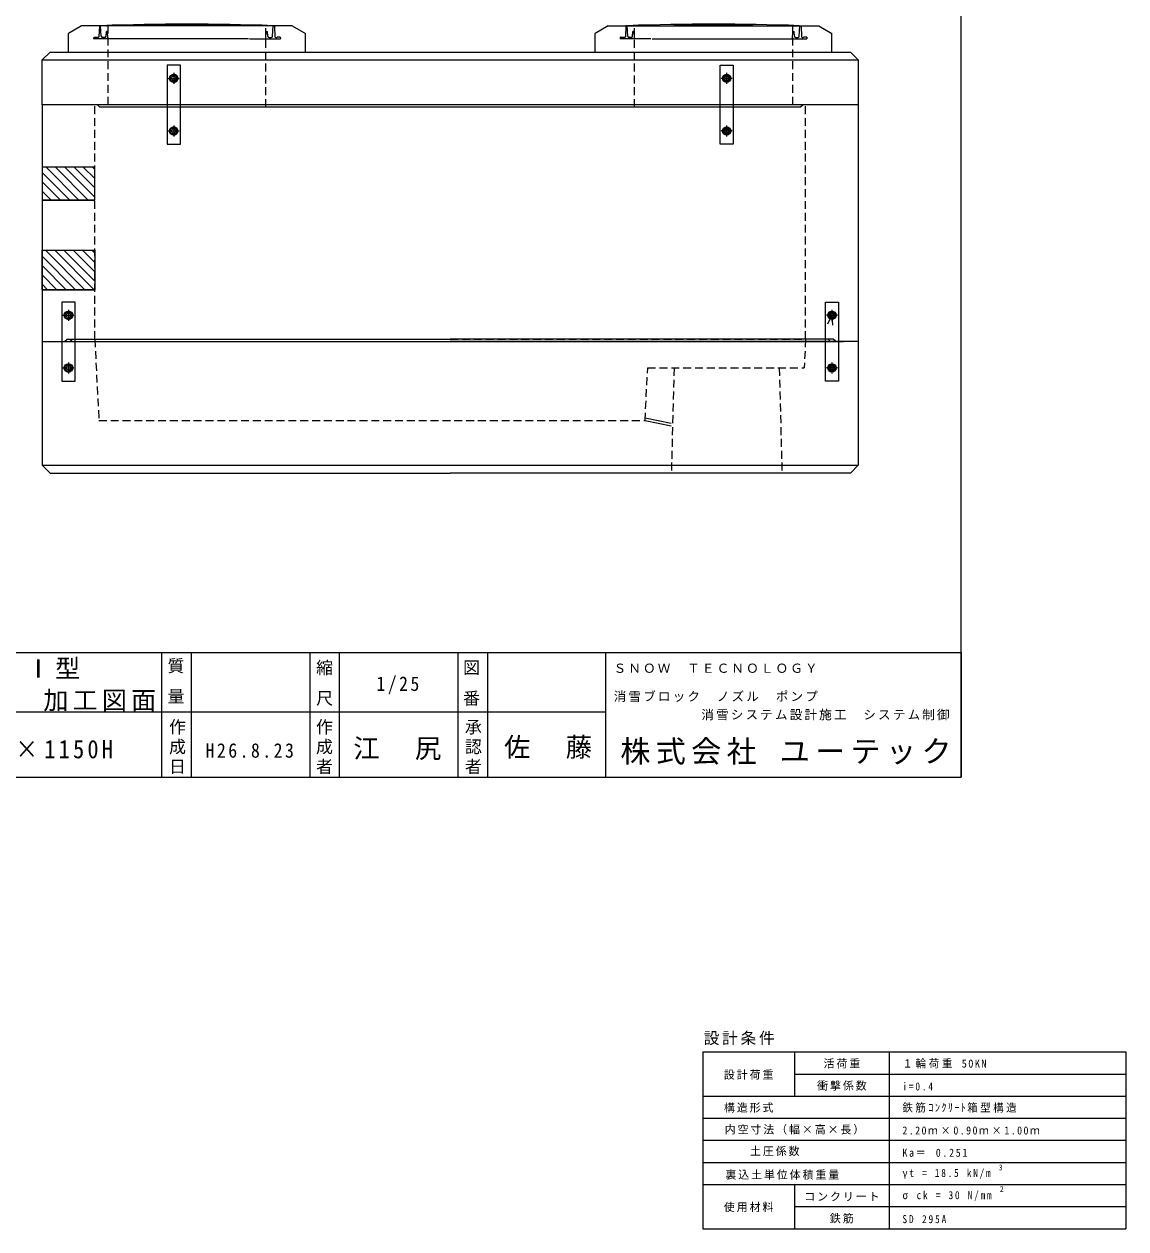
# Model space of a CAD drawing. Units: millimetres at full size, sheet at 1:25; details may follow other scales. Extents: x -16517 to 5598, y -6942 to 5880.
# Drawn here: x 1413 to 5598, y -5240 to -663 of the extents above; entities that cross this region are included whole.
import ezdxf
from ezdxf.enums import TextEntityAlignment as Align

# ---------------------------------------------------------------- set-up
doc = ezdxf.new("R2010")
doc.units = ezdxf.units.MM
doc.header["$LTSCALE"] = 25
doc.linetypes.add('CHAIN1', pattern=[8, 5, -1, 1, -1])
doc.linetypes.add('DASHED1', pattern=[1.8, 1.2, -0.6])
for name, color, linetype, lineweight in [('0-0_枠', 7, 'Continuous', 9), ('0-1_製品図', 4, 'Continuous', 9), ('0-3', 7, 'Continuous', 9), ('1-0', 7, 'Continuous', 9)]:
    doc.layers.add(name, color=color, linetype=linetype, lineweight=lineweight)
doc.styles.add('@ＭＳ ゴシック', font='')
doc.styles.add('ＭＳ ゴシック', font='')
doc.styles.get('@ＭＳ ゴシック').set_extended_font_data('@MS Gothic')
doc.styles.get('ＭＳ ゴシック').set_extended_font_data('MS Gothic')

msp = doc.modelspace()

# ---------------------------------------------------------------- linework, layer by layer
at = {"layer": '0-0_枠'}
for p, q in [((3991.35, -4567.47), (5598.3, -4567.47)), ((3991.35, -4567.47), (3991.35, -5239.96)), ((4339.54, -4567.47), (4339.54, -4735.59)), ((4699.67, -4567.47), (4699.67, -5239.96)), ((5598.3, -4567.47), (5598.3, -5239.96)), ((4339.54, -4652.03), (5598.3, -4652.03)), ((3991.35, -4735.59), (5538.3, -4735.59)), ((4339.54, -4735.59), (5598.3, -4735.59)), ((3991.35, -4819.15), (5598.3, -4819.15)), ((3991.35, -4902.72), (5598.3, -4902.72)), ((3991.35, -4988.27), (5598.3, -4988.27)), ((3991.35, -5071.84), (5598.3, -5071.84)), ((4339.54, -5071.84), (4339.54, -5239.96)), ((4339.54, -5155.4), (5598.3, -5155.4)), ((3991.35, -5239.96), (5598.3, -5239.96))]:
    msp.add_line(p, q, dxfattribs=at)
at = {"layer": '0-1_製品図', "color": 3}
for p, q in [((1631.88, -669.31), (1581.88, -699.31)), ((2431.88, -669.31), (1631.88, -669.31)), ((2431.88, -669.31), (2481.88, -699.31)), ((3631.88, -669.31), (3581.88, -699.31)), ((3631.88, -669.31), (4431.88, -669.31)), ((4431.88, -669.31), (4481.88, -699.31)), ((1581.88, -769.31), (1581.88, -699.31)), ((2481.88, -769.31), (2481.88, -699.31)), ((3581.88, -769.31), (3581.88, -699.31)), ((4481.88, -769.31), (4481.88, -699.31)), ((4551.88, -769.31), (4581.88, -799.31)), ((1481.88, -799.31), (4581.88, -799.31)), ((4581.88, -969.31), (1481.88, -969.31)), ((4371.88, -969.31), (1691.88, -969.31)), ((1481.88, -1869.31), (1566.88, -1869.31)), ((1481.88, -1869.31), (4525.58, -1869.31)), ((1586.88, -1869.31), (1596.88, -1860.31)), ((1596.88, -1860.31), (3031.88, -1860.31)), ((4381.88, -1860.31), (3031.88, -1860.31)), ((4476.88, -1869.31), (4466.88, -1860.31)), ((4581.88, -1869.31), (4496.88, -1869.31)), ((4581.88, -1869.31), (4581.88, -2339.31)), ((1481.88, -2339.31), (4581.88, -2339.31)), ((4551.88, -2369.31), (3031.88, -2369.31)), ((4581.88, -2339.31), (4551.88, -2369.31))]:
    msp.add_line(p, q, dxfattribs=at)
at = {"layer": '0-1_製品図'}
for p, q in [((1706.57, -709.15), (1703.88, -669.31)), ((2357.2, -709.15), (2359.88, -669.31)), ((3706.57, -709.15), (3703.88, -669.31)), ((4357.2, -709.15), (4359.88, -669.31)), ((1677.76, -713.17), (1676.88, -719.31)), ((2265.15, -719.31), (1676.88, -719.31)), ((1678.75, -712.31), (1688.88, -712.31)), ((1688.88, -712.31), (1690.88, -714.31)), ((1694.49, -714.31), (1690.88, -714.31)), ((1719.7, -713.81), (1711.56, -713.81)), ((1724.69, -709.13), (1725.88, -690.81)), ((1730.38, -690.81), (1725.88, -690.81)), ((1731.88, -719.31), (1730.38, -690.81)), ((2269.35, -719.31), (2386.88, -719.31)), ((2331.88, -719.31), (2333.38, -690.81)), ((2333.38, -690.81), (2337.88, -690.81)), ((2339.08, -709.13), (2337.88, -690.81)), ((2344.07, -713.81), (2352.21, -713.81)), ((2369.27, -714.31), (2372.88, -714.31)), ((2374.88, -712.31), (2372.88, -714.31)), ((2385.01, -712.31), (2374.88, -712.31)), ((2386, -713.17), (2386.88, -719.31)), ((3677.76, -713.17), (3676.88, -719.31)), ((3794.42, -719.31), (3676.88, -719.31)), ((3678.75, -712.31), (3688.88, -712.31)), ((3688.88, -712.31), (3690.88, -714.31)), ((3694.49, -714.31), (3690.88, -714.31)), ((3719.7, -713.81), (3711.56, -713.81)), ((3724.69, -709.13), (3725.88, -690.81)), ((3730.38, -690.81), (3725.88, -690.81)), ((3731.88, -719.31), (3730.38, -690.81)), ((3798.61, -719.31), (4386.88, -719.31)), ((4331.88, -719.31), (4333.38, -690.81)), ((4333.38, -690.81), (4337.88, -690.81)), ((4339.08, -709.13), (4337.88, -690.81)), ((4344.07, -713.81), (4352.21, -713.81)), ((4369.27, -714.31), (4372.88, -714.31)), ((4374.88, -712.31), (4372.88, -714.31)), ((4385.01, -712.31), (4374.88, -712.31)), ((4386, -713.17), (4386.88, -719.31))]:
    msp.add_line(p, q, dxfattribs=at)
at = {"layer": '0-1_製品図', "color": 3, "lineweight": 18}
for p, q in [((1726.38, -668.62), (1727.38, -670.59)), ((1726.38, -668.62), (1727.38, -670.59)), ((1812.89, -666.03), (1811.93, -668.13)), ((1812.89, -666.03), (1811.93, -668.13)), ((1882.87, -664.6), (1883.92, -666.65)), ((2180.89, -664.6), (2179.85, -666.65)), ((2250.87, -666.03), (2251.83, -668.13)), ((2337.38, -668.62), (2336.38, -670.59)), ((3726.38, -668.62), (3727.38, -670.59)), ((3812.89, -666.03), (3811.93, -668.13)), ((3882.87, -664.6), (3883.92, -666.65)), ((4180.89, -664.6), (4179.85, -666.65)), ((4250.87, -666.03), (4251.83, -668.13)), ((4250.87, -666.03), (4251.83, -668.13)), ((4337.38, -668.62), (4336.38, -670.59)), ((4337.38, -668.62), (4336.38, -670.59))]:
    msp.add_line(p, q, dxfattribs=at)
at = {"layer": '0-1_製品図', "color": 7, "linetype": 'DASHED1'}
for p, q in [((1731.88, -669.31), (1731.88, -978.31)), ((2331.88, -978.31), (2331.88, -669.31)), ((3731.88, -978.31), (3731.88, -669.31)), ((4331.88, -669.31), (4331.88, -978.31)), ((1681.88, -1860.31), (1681.88, -969.31)), ((4381.88, -1860.31), (4381.88, -969.31)), ((1681.88, -1860.31), (4381.88, -1860.31)), ((1681.88, -1860.31), (1697.33, -2169.31)), ((4381.88, -1860.31), (4376.43, -1969.31)), ((4496.88, -1869.31), (4486.88, -1860.31)), ((1697.33, -2169.31), (3771.88, -2169.31))]:
    msp.add_line(p, q, dxfattribs=at)
at = {"layer": '0-1_製品図', "linetype": 'CHAIN1'}
for p, q in [((1960.88, -869.31), (2002.88, -869.31)), ((1962.25, -869.31), (2001.52, -869.31)), ((1981.88, -848.31), (1981.88, -890.31)), ((1981.88, -849.67), (1981.88, -888.95)), ((4102.88, -869.31), (4060.88, -869.31)), ((4101.88, -869.31), (4061.88, -869.31)), ((4101.52, -869.31), (4062.25, -869.31)), ((4081.88, -848.31), (4081.88, -890.31)), ((4081.88, -849.31), (4081.88, -889.31)), ((4081.88, -849.67), (4081.88, -888.95)), ((1981.88, -1048.31), (1981.88, -1090.31)), ((1981.88, -1049.67), (1981.88, -1088.95)), ((4081.88, -1048.31), (4081.88, -1090.31)), ((4081.88, -1049.31), (4081.88, -1089.31)), ((4081.88, -1049.67), (4081.88, -1088.95)), ((1960.88, -1069.31), (2002.88, -1069.31)), ((1962.25, -1069.31), (2001.52, -1069.31)), ((4102.88, -1069.31), (4060.88, -1069.31)), ((4061.88, -1069.31), (4101.88, -1069.31)), ((4101.52, -1069.31), (4062.25, -1069.31)), ((1560.88, -1769.31), (1602.88, -1769.31)), ((1562.25, -1769.31), (1601.52, -1769.31)), ((1581.88, -1748.31), (1581.88, -1790.31)), ((1581.88, -1749.67), (1581.88, -1788.95)), ((4502.88, -1769.31), (4460.88, -1769.31)), ((4461.88, -1769.31), (4501.88, -1769.31)), ((4461.88, -1769.31), (4501.88, -1769.31)), ((4501.52, -1769.31), (4462.25, -1769.31)), ((4481.88, -1748.31), (4481.88, -1790.31)), ((4481.88, -1749.31), (4481.88, -1789.31)), ((4481.88, -1749.31), (4481.88, -1789.31)), ((4481.88, -1749.67), (4481.88, -1788.95)), ((1581.88, -1948.31), (1581.88, -1990.31)), ((1581.88, -1949.67), (1581.88, -1988.95)), ((4481.88, -1948.31), (4481.88, -1990.31)), ((4481.88, -1949.31), (4481.88, -1989.31)), ((4481.88, -1949.67), (4481.88, -1988.95)), ((1560.88, -1969.31), (1602.88, -1969.31)), ((1562.25, -1969.31), (1601.52, -1969.31)), ((4502.88, -1969.31), (4460.88, -1969.31)), ((4461.88, -1969.31), (4501.88, -1969.31)), ((4501.52, -1969.31), (4462.25, -1969.31))]:
    msp.add_line(p, q, dxfattribs=at)
at = {"layer": '0-1_製品図', "color": 7}
for p, q in [((1995.38, -861.51), (1981.88, -853.72)), ((1995.38, -877.1), (1995.38, -861.51)), ((4068.38, -861.51), (4081.88, -853.72)), ((4068.38, -877.1), (4068.38, -861.51)), ((1995.38, -1061.51), (1981.88, -1053.72)), ((1995.38, -1077.1), (1995.38, -1061.51)), ((4068.38, -1061.51), (4081.88, -1053.72)), ((4068.38, -1077.1), (4068.38, -1061.51)), ((1595.38, -1761.51), (1581.88, -1753.72)), ((1595.38, -1777.1), (1595.38, -1761.51)), ((4481.88, -1769.31), (4465.19, -1802.89)), ((4468.38, -1761.51), (4481.88, -1753.72)), ((4468.38, -1777.1), (4468.38, -1761.51)), ((4481.88, -1769.31), (4484.22, -1806.74)), ((1595.38, -1961.51), (1581.88, -1953.72)), ((1595.38, -1977.1), (1595.38, -1961.51)), ((4468.38, -1961.51), (4481.88, -1953.72)), ((4468.38, -1977.1), (4468.38, -1961.51)), ((3771.88, -2159.12), (3871.63, -2178.57)), ((3771.88, -2169.31), (3871.63, -2188.76))]:
    msp.add_line(p, q, dxfattribs=at)
at = {"layer": '0-1_製品図', "linetype": 'DASHED1'}
for p, q in [((3881.88, -1969.31), (3871.88, -2369.31)), ((4281.88, -1969.31), (4291.88, -2369.31))]:
    msp.add_line(p, q, dxfattribs=at)
at = {"layer": '0-1_製品図'}
for points in [[(1703.88, -669.31), (1699.36, -669.31), (1697.49, -711.44)], [(2359.88, -669.31), (2364.4, -669.31), (2366.27, -711.44)], [(3703.88, -669.31), (3699.36, -669.31), (3697.49, -711.44)], [(4359.88, -669.31), (4364.4, -669.31), (4366.27, -711.44)]]:
    msp.add_lwpolyline(points, dxfattribs=at)
at = {"layer": '0-1_製品図', "color": 3}
for points in [[(1481.88, -799.31), (1511.88, -769.31), (4551.88, -769.31)], [(4581.88, -799.31), (4581.88, -969.31), (4371.88, -969.31), (4362.88, -978.31), (1700.88, -978.31), (1691.88, -969.31), (1481.88, -969.31), (1481.88, -799.31)], [(1481.88, -969.31), (1481.88, -1869.31), (3031.88, -1869.31)], [(4581.88, -969.31), (4581.88, -1869.31), (3031.88, -1869.31)], [(1481.88, -1869.31), (1481.88, -2339.31), (1511.88, -2369.31), (3031.88, -2369.31)], [(4581.88, -1869.31), (4476.88, -1869.31), (4466.88, -1860.31), (4381.88, -1860.31)]]:
    msp.add_lwpolyline(points, dxfattribs=at)
at = {"layer": '0-1_製品図', "color": 7}
for points in [[(2006.88, -819.31), (1956.88, -819.31), (1956.88, -1119.31), (2006.88, -1119.31)], [(4056.88, -819.31), (4106.88, -819.31), (4106.88, -1119.31), (4056.88, -1119.31)], [(1606.88, -1719.31), (1556.88, -1719.31), (1556.88, -2019.31), (1606.88, -2019.31)], [(4456.88, -1719.31), (4506.88, -1719.31), (4506.88, -2019.31), (4456.88, -2019.31)]]:
    msp.add_lwpolyline(points, close=True, dxfattribs=at)
for points in [[(1981.88, -853.72), (1968.38, -861.51), (1968.38, -877.1), (1981.88, -884.9), (1995.38, -877.1)], [(4081.88, -853.72), (4095.38, -861.51), (4095.38, -877.1), (4081.88, -884.9), (4068.38, -877.1)], [(1981.88, -1053.72), (1968.38, -1061.51), (1968.38, -1077.1), (1981.88, -1084.9), (1995.38, -1077.1)], [(4081.88, -1053.72), (4095.38, -1061.51), (4095.38, -1077.1), (4081.88, -1084.9), (4068.38, -1077.1)], [(1581.88, -1753.72), (1568.38, -1761.51), (1568.38, -1777.1), (1581.88, -1784.9), (1595.38, -1777.1)], [(4481.88, -1753.72), (4495.38, -1761.51), (4495.38, -1777.1), (4481.88, -1784.9), (4468.38, -1777.1)], [(1581.88, -1953.72), (1568.38, -1961.51), (1568.38, -1977.1), (1581.88, -1984.9), (1595.38, -1977.1)], [(4481.88, -1953.72), (4495.38, -1961.51), (4495.38, -1977.1), (4481.88, -1984.9), (4468.38, -1977.1)]]:
    msp.add_lwpolyline(points, dxfattribs=at)
at = {"layer": '0-1_製品図', "color": 7, "linetype": 'DASHED1'}
for points in [[(1566.88, -1869.31), (1576.88, -1860.31), (1681.88, -1860.31)], [(4496.88, -1869.31), (4486.88, -1860.31), (4381.88, -1860.31)], [(3771.88, -2169.31), (3781.88, -1969.31), (4376.43, -1969.31)]]:
    msp.add_lwpolyline(points, dxfattribs=at)
at = {"layer": '0-1_製品図', "color": 7}
for centre, radius in [((1981.88, -869.31), 16), ((1981.88, -869.31), 16), ((1981.88, -869.31), 13.5), ((1981.88, -869.31), 8.5), ((4081.88, -869.31), 16), ((4081.88, -869.31), 16), ((4081.88, -869.31), 13.5), ((4081.88, -869.31), 10), ((4081.88, -869.31), 8.5), ((1981.88, -1069.31), 16), ((1981.88, -1069.31), 16), ((1981.88, -1069.31), 13.5), ((1981.88, -1069.31), 8.5), ((4081.88, -1069.31), 16), ((4081.88, -1069.31), 16), ((4081.88, -1069.31), 13.5), ((4081.88, -1069.31), 10), ((4081.88, -1069.31), 8.5), ((1581.88, -1769.31), 16), ((1581.88, -1769.31), 16), ((1581.88, -1769.31), 13.5), ((1581.88, -1769.31), 8.5), ((4481.88, -1769.31), 16), ((4481.88, -1769.31), 16), ((4481.88, -1769.31), 13.5), ((4481.88, -1769.31), 10), ((4481.88, -1769.31), 10), ((4481.88, -1769.31), 8.5), ((1581.88, -1969.31), 16), ((1581.88, -1969.31), 16), ((1581.88, -1969.31), 13.5), ((1581.88, -1969.31), 8.5), ((4481.88, -1969.31), 16), ((4481.88, -1969.31), 16), ((4481.88, -1969.31), 13.5), ((4481.88, -1969.31), 10), ((4481.88, -1969.31), 8.5)]:
    msp.add_circle(centre, radius, dxfattribs=at)
at = {"layer": '0-1_製品図'}
for centre in [(4081.88, -869.31), (4081.88, -1069.31), (4481.88, -1769.31), (4481.88, -1769.31), (4481.88, -1969.31)]:
    msp.add_circle(centre, 8, dxfattribs=at)
at = {"layer": '0-1_製品図', "color": 3, "lineweight": 18}
for centre, radius, start, end in [((2031.88, -9663.44), 9000, 87.93054, 92.06946), ((2031.88, -9663.44), 8998, 91.4007, 91.9393), ((2031.88, -9663.44), 8998, 91.4007, 91.9393), ((2031.88, -9663.44), 8998, 89.05777, 90.94223), ((2031.88, -9663.44), 8998, 88.0607, 88.5993), ((4031.88, -9663.44), 9000, 87.93054, 92.06946), ((4031.88, -9663.44), 8998, 91.4007, 91.9393), ((4031.88, -9663.44), 8998, 89.05777, 90.94223), ((4031.88, -9663.44), 8998, 88.0607, 88.5993), ((4031.88, -9663.44), 8998, 88.0607, 88.5993)]:
    msp.add_arc(centre, radius, start, end, dxfattribs=at)
at = {"layer": '0-1_製品図'}
for centre, radius, start, end in [((1678.75, -713.31), 1, 90, 171.86945), ((1694.49, -711.31), 3, 270, 357.45486), ((1711.56, -708.81), 5, 183.8567, 270), ((1719.7, -708.81), 5, 270, 356.26851), ((2344.07, -708.81), 5, 183.73149, 270), ((2352.21, -708.81), 5, 270, 356.1433), ((2369.27, -711.31), 3, 182.54514, 270), ((2385.01, -713.31), 1, 8.13055, 90), ((3678.75, -713.31), 1, 90, 171.86945), ((3694.49, -711.31), 3, 270, 357.45486), ((3711.56, -708.81), 5, 183.8567, 270), ((3719.7, -708.81), 5, 270, 356.26851), ((4344.07, -708.81), 5, 183.73149, 270), ((4352.21, -708.81), 5, 270, 356.1433), ((4369.27, -711.31), 3, 182.54514, 270), ((4385.01, -713.31), 1, 8.13055, 90)]:
    msp.add_arc(centre, radius, start, end, dxfattribs=at)
at = {"layer": '0-3'}
for p, q in [((1681.88, -1206.81), (1481.88, -1206.81)), ((1681.88, -1206.81), (1481.88, -1206.81)), ((1481.88, -1206.81), (1481.88, -1331.81)), ((1586.55, -1331.81), (1481.88, -1227.14)), ((1621.9, -1331.81), (1496.9, -1206.81)), ((1657.26, -1331.81), (1532.26, -1206.81)), ((1681.88, -1321.08), (1567.61, -1206.81)), ((1681.88, -1285.72), (1602.97, -1206.81)), ((1681.88, -1250.37), (1638.32, -1206.81)), ((1681.88, -1215.01), (1673.68, -1206.81)), ((1681.88, -1331.81), (1681.88, -1206.81)), ((1551.19, -1331.81), (1481.88, -1262.5)), ((1515.84, -1331.81), (1481.88, -1297.85)), ((1681.88, -1331.81), (1481.88, -1331.81)), ((1481.88, -1331.81), (1681.88, -1331.81)), ((1481.88, -1672.31), (1481.88, -1522.31)), ((1481.88, -1522.31), (1681.88, -1522.31)), ((1608.85, -1672.31), (1481.88, -1545.34)), ((1644.2, -1672.31), (1494.2, -1522.31)), ((1679.56, -1672.31), (1529.56, -1522.31)), ((1681.88, -1639.28), (1564.92, -1522.31)), ((1681.88, -1603.92), (1600.27, -1522.31)), ((1681.88, -1568.57), (1635.63, -1522.31)), ((1681.88, -1533.21), (1670.98, -1522.31)), ((1681.88, -1522.31), (1681.88, -1672.31)), ((1573.49, -1672.31), (1481.88, -1580.7)), ((1538.14, -1672.31), (1481.88, -1616.05)), ((1502.78, -1672.31), (1481.88, -1651.41)), ((1481.88, -1672.31), (1681.88, -1672.31)), ((1681.88, -1672.31), (1481.88, -1672.31))]:
    msp.add_line(p, q, dxfattribs=at)
at = {"layer": '1-0', "color": 5}
for p, q in [((4973.06, -3523.32), (4973.06, 3523.32)), ((-4973.06, -3523.32), (4973.06, -3523.32))]:
    msp.add_line(p, q, dxfattribs=at)
at = {"layer": '1-0', "color": 2}
for p, q in [((460.56, -3050.82), (4973.06, -3050.82)), ((1935.56, -3050.82), (1935.56, -3523.32)), ((2048.06, -3050.82), (2048.06, -3523.32)), ((2498.06, -3050.82), (2498.06, -3523.32)), ((2610.56, -3050.82), (2610.56, -3523.32)), ((3060.56, -3050.82), (3060.56, -3523.32)), ((3173.06, -3050.82), (3173.06, -3523.32)), ((3623.06, -3523.32), (3623.06, -3050.82)), ((4973.06, -3050.82), (4973.06, -3523.32)), ((573.06, -3275.82), (1935.56, -3275.82)), ((1935.56, -3275.82), (3623.06, -3275.82)), ((585.56, -3523.32), (4973.06, -3523.32))]:
    msp.add_line(p, q, dxfattribs=at)

# ---------------------------------------------------------------- texts
at = {"layer": '0-0_枠', "style": 'ＭＳ ゴシック', "width": 0.8}
for s, p in [('3', (5115.82, -5024.1)), ('2', (5119.82, -5105.71))]:
    msp.add_text(s, height=21.88, dxfattribs=at).set_placement(p, align=Align.BOTTOM_LEFT)
at = {"layer": '0-0_枠', "attachment_point": 7, "style": 'ＭＳ ゴシック'}
for s, insert, char_height in [('\\T1.17;設計条件', (3994.8, -4541.77), 43.76), ('\\T1.17;活荷重', (4449.83, -4630.64), 30.63), ('\\T1.26;\\W0.95;１輪荷重\\~50KN\\~', (4749.51, -4630.64), 30.63), ('\\T1.17;設計荷重', (4071.23, -4672.92), 30.63), ('\\T1.17;衝撃係数', (4425.38, -4714.7), 30.63), ('\\T1.39;\\W0.85;i=0.4', (4749.51, -4714.7), 30.63), ('\\T1.17;構造形式', (4071.23, -4798.26), 30.63), ('\\T1.24;\\W0.95;鉄筋ｺﾝｸﾘｰﾄ箱型構造', (4749.51, -4798.26), 30.63), ('\\T1.17;内空寸法（幅×高×長）', (4074.22, -4881.83), 30.63), ('\\T1.29;\\W0.9;2.20ｍ×0.90ｍ×1.00ｍ', (4749.51, -4881.83), 30.63), ('\\T1.17;土圧係数', (4170.37, -4963.32), 30.63), ('\\T1.35;\\W0.9;Ka＝\\~0.251', (4749.51, -4966.39), 30.63), ('\\T1.17;裏込土単位体積重量', (4076.9, -5052.91), 30.63), ('\\T1.37;\\W0.85;γt\\~=\\~18.5\\~kN/m', (4749.51, -5050.94), 30.63), ('\\T1.17;コンクリート', (4376.5, -5134.51), 30.63), ('\\T1.37;\\W0.85;σ\\~ck\\~=\\~30\\~N/mm', (4749.51, -5134.51), 30.63), ('\\T1.17;使用材料', (4071.23, -5176.29), 30.63), ('\\T1.17;鉄筋', (4473.82, -5218.96), 30.63), ('\\T1.4;\\W0.85;SD\\~295A', (4749.51, -5218.57), 30.63)]:
    msp.add_mtext(s, dxfattribs=dict(at, insert=insert, char_height=char_height))
at = {"layer": '1-0', "attachment_point": 7, "style": 'ＭＳ ゴシック'}
for s, insert, char_height in [('\\T1.17;流量計併設型\u3000Ⅰ型', (641.33, -3154.01), 69.69), ('\\T1.17;ＳＮＯＷ\u3000ＴＥＣＮＯＬＯＧＹ', (3652.31, -3128.22), 35.05), ('\\T1.28;\\W0.9;1/25', (2751.49, -3209.82), 54.99), ('\\T1.17;加工図面', (1486.44, -3274.3), 69.69), ('\\T1.17;消雪ブロック\u3000ノズル\u3000ポンプ\u3000', (3653.03, -3238.45), 35.05), ('\\T1.17;消雪システム設計施工\u3000システム制御', (3985.76, -3307.97), 35.05), ('\\T1.28;\\W0.9;2600×1300×1150H', (834.94, -3453.34), 69.65), ('\\T1.17;江\u3000尻', (2663.79, -3459.24), 73.31), ('\\T1.17;佐\u3000藤', (3236.43, -3454.6), 73.31), ('\\T1.18;株式会社\\~ユーテック', (3678.03, -3476.94), 83.63), ('\\T1.28;\\W0.9;H26.8.23', (2102.72, -3450.85), 54.99)]:
    msp.add_mtext(s, dxfattribs=dict(at, insert=insert, char_height=char_height))
at = {"layer": '1-0', "attachment_point": 7, "rotation": 270, "style": '@ＭＳ ゴシック'}
for s, insert, char_height in [('\\T1.21;質\\~量', (1961.18, -3068.47), 46.74), ('\\T1.21;縮\\~尺', (2524.21, -3074.92), 47.1), ('\\T1.21;図\\~番', (3082.95, -3074.92), 47.1), ('\\T1.17;作成日', (1966.23, -3300.25), 47.1), ('\\T1.17;作成者', (2524.21, -3300.25), 47.1), ('\\T1.17;承認者', (3089.4, -3300.25), 47.1)]:
    msp.add_mtext(s, dxfattribs=dict(at, insert=insert, char_height=char_height))

doc.saveas('drawing.dxf')
